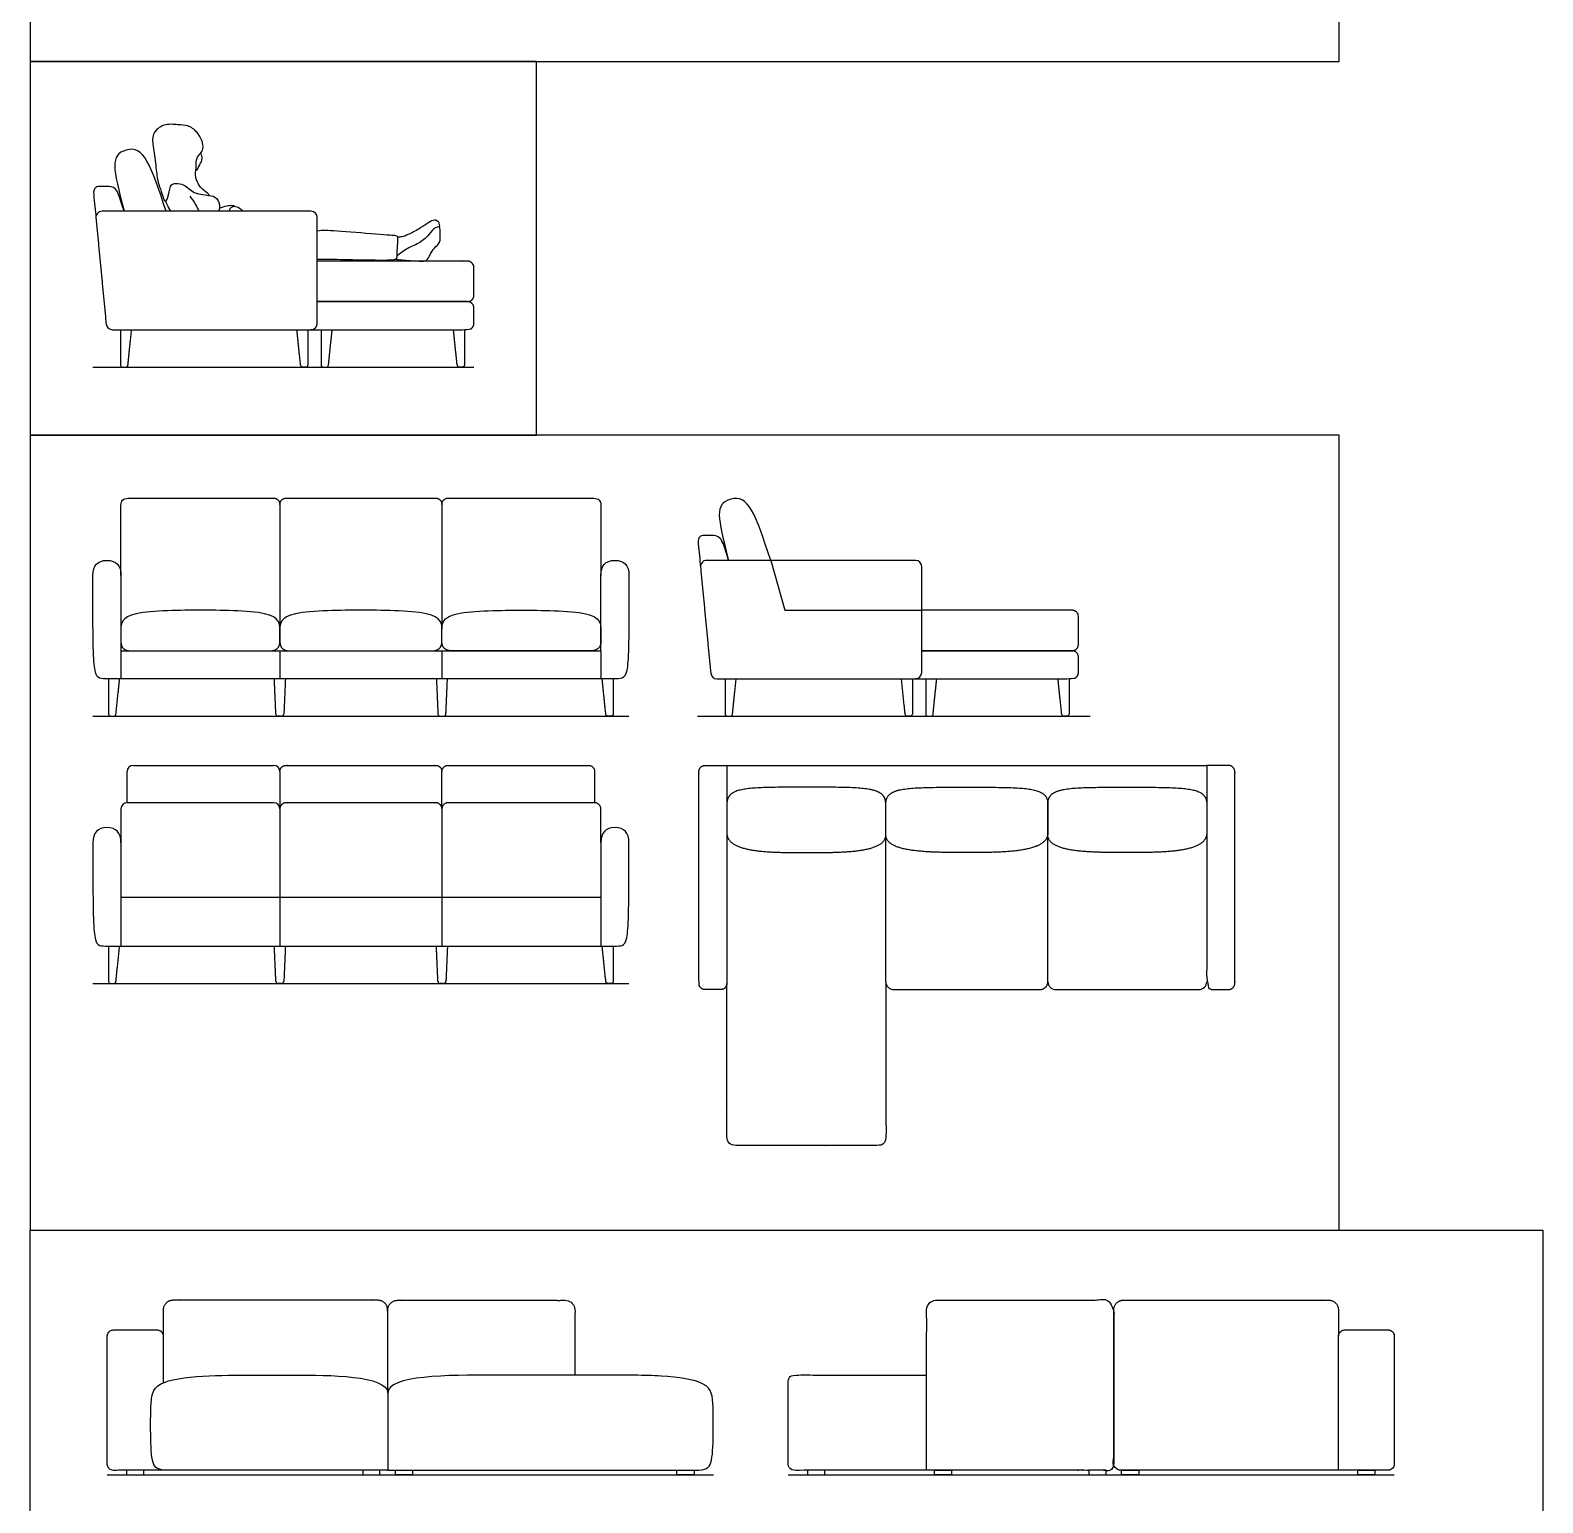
# Model space of a CAD drawing. Header units: metres. Extents: x 0 to 74.2, y -1.2 to 25.5.
# Drawn here: x 40.31 to 46.48, y 4.91 to 10.91 of the extents above; entities that cross this region are included whole.
import ezdxf

# ---------------------------------------------------------------- set-up
doc = ezdxf.new("R2010")
doc.units = ezdxf.units.M
doc.header["$MEASUREMENT"] = 0
for name, color, linetype, true_color in [('AG-DETAIL-DIAGRAM', 7, 'Continuous', 0xccff66), ('AG-DETAILS', 7, 'Continuous', 0x66ffff), ('AG-DIAGRAM', 7, 'Continuous', 0xfecc66), ('AG-FURNITURE', 7, 'Continuous', 0x66ccff), ('AG-PEOPLE', 7, 'Continuous', 0xfc6666), ('X-VPRT', 6, 'Continuous', 0xff00ff)]:
    doc.layers.add(name, color=color, linetype=linetype, true_color=true_color)

msp = doc.modelspace()

# ---------------------------------------------------------------- linework, layer by layer
at = {"layer": 'AG-DETAIL-DIAGRAM'}
msp.add_lwpolyline([(43.329, 8.7499), (43.3862, 8.5467), (43.945, 8.5467)], dxfattribs=at)
at = {"layer": 'AG-DETAILS'}
for p, q in [((40.6811, 8.3816), (40.6811, 8.2673)), ((42.6369, 8.3816), (42.6369, 8.2673)), ((40.6811, 7.5988), (40.6811, 7.1778)), ((42.6369, 7.5988), (42.6369, 7.1778)), ((40.6811, 7.3765), (42.6369, 7.3765))]:
    msp.add_line(p, q, dxfattribs=at)
for points in [[(41.3288, 8.3816), (41.3288, 8.2673)], [(41.9892, 8.3816), (41.9892, 8.2673)], [(41.3288, 7.7366), (41.3288, 7.1778)], [(41.9892, 7.7366), (41.9892, 7.1778)]]:
    msp.add_lwpolyline(points, dxfattribs=at)
at = {"layer": 'AG-DIAGRAM'}
for p, q in [((40.5668, 9.5382), (42.1193, 9.5382)), ((40.5668, 8.1149), (42.7512, 8.1149)), ((43.0306, 8.1149), (44.6315, 8.1149)), ((40.5668, 7.0254), (42.7512, 7.0254))]:
    msp.add_line(p, q, dxfattribs=at)
for points in [[(40.6254, 5.022), (43.0956, 5.022)], [(43.4004, 5.022), (45.8705, 5.022)]]:
    msp.add_lwpolyline(points, dxfattribs=at)
at = {"layer": 'AG-FURNITURE'}
for p, q in [((40.7319, 7.9144), (41.3034, 7.9144)), ((43.1505, 7.9144), (45.1065, 7.9144)), ((40.7065, 7.762), (40.7065, 7.889)), ((41.3288, 7.889), (41.3288, 7.7366)), ((41.3034, 7.762), (40.7065, 7.762)), ((43.7982, 7.0321), (43.7982, 7.6309)), ((44.4586, 7.0321), (44.4586, 7.6309)), ((43.8303, 7), (44.4265, 7)), ((44.4907, 7), (45.0742, 7))]:
    msp.add_line(p, q, dxfattribs=at)
for points in [[(41.3288, 8.9785), (41.3288, 8.4701)], [(41.9892, 8.9785), (41.9892, 8.4701)], [(41.9892, 7.7366), (41.9892, 7.889)]]:
    msp.add_lwpolyline(points, dxfattribs=at)
for points in [[(40.7044, 5.0402), (40.7044, 5.022), (40.7742, 5.022), (40.7742, 5.0402)], [(41.6668, 5.0402), (41.6668, 5.022), (41.7367, 5.022), (41.7367, 5.0402)], [(41.87, 5.0402), (41.87, 5.022), (41.8002, 5.022), (41.8002, 5.0402)], [(43.0166, 5.0402), (43.0166, 5.022), (42.9468, 5.022), (42.9468, 5.0402)], [(43.4793, 5.0402), (43.4793, 5.022), (43.5492, 5.022), (43.5492, 5.0402)], [(44.0663, 5.0402), (44.0663, 5.022), (43.9964, 5.022), (43.9964, 5.0402)], [(44.6259, 5.0402), (44.6259, 5.022), (44.6958, 5.022), (44.6958, 5.0402)], [(44.8291, 5.0402), (44.8291, 5.022), (44.7593, 5.022), (44.7593, 5.0402)], [(45.7916, 5.0402), (45.7916, 5.022), (45.7217, 5.022), (45.7217, 5.0402)]]:
    msp.add_lwpolyline(points, close=True, dxfattribs=at)
for centre, radius, start, end in [((40.6046, 10.1478), 0.0254, 90, 185.5), ((41.4558, 10.1478), 0.0254, 0, 90), ((40.6461, 9.716), 0.0254, 185.5, 270), ((41.4558, 9.716), 0.0254, 270, 0), ((40.6879, 9.5465), 0.00824, 180, 270), ((40.7013, 9.5465), 0.00824, 270, 354.05714), ((41.4215, 9.5465), 0.00824, 185.94286, 270), ((41.4349, 9.5465), 0.00824, 270, 0), ((41.5052, 9.5465), 0.00824, 180, 270), ((41.5186, 9.5465), 0.00824, 270, 354.05714), ((42.0596, 9.5465), 0.00824, 185.94286, 270), ((42.073, 9.5465), 0.00824, 270, 0), ((43.0684, 8.7245), 0.0254, 90, 185.5), ((43.9196, 8.7245), 0.0254, 0, 90), ((43.1099, 8.2927), 0.0254, 185.5, 270), ((43.9196, 8.2927), 0.0254, 270, 0), ((40.6391, 8.1232), 0.00824, 180, 270), ((40.6524, 8.1232), 0.00824, 270, 354.05714), ((41.3217, 8.1241, 0.2674), 0.00918, 182.47645, 270), ((41.3359, 8.1241, 0.2674), 0.00918, 270, 357.52355), ((41.9821, 8.1241, 0.2674), 0.00918, 182.47645, 270), ((41.9963, 8.1241, 0.2674), 0.00918, 270, 357.52355), ((43.1517, 8.1232), 0.00824, 180, 270), ((43.1651, 8.1232), 0.00824, 270, 354.05714), ((43.8853, 8.1232), 0.00824, 185.94286, 270), ((43.8987, 8.1232), 0.00824, 270, 0), ((43.969, 8.1232), 0.00824, 180, 270), ((43.9824, 8.1232), 0.00824, 270, 354.05714), ((44.5234, 8.1232), 0.00824, 185.94286, 270), ((44.5368, 8.1232), 0.00824, 270, 0), ((40.7319, 7.889), 0.0254, 90, 180), ((41.3034, 7.889), 0.0254, 360, 90), ((40.7065, 7.7366), 0.0254, 90, 180), ((41.3034, 7.7366), 0.0254, 0, 90), ((40.6391, 7.0336), 0.00824, 180, 270), ((40.6525, 7.0336), 0.00824, 270, 354.05714), ((41.3217, 7.0346), 0.00918, 182.47645, 270), ((41.3359, 7.0346), 0.00918, 270, 357.52355), ((41.9821, 7.0346), 0.00918, 182.47645, 270), ((41.9963, 7.0346), 0.00918, 270, 357.52355), ((43.8303, 7.0321), 0.0321, 180, 270), ((44.4907, 7.0321), 0.0321, 180, 270), ((45.0742, 7.0321), 0.0321, 270, 360)]:
    msp.add_arc(centre, radius, start, end, dxfattribs=at)
for points, knots in [([(40.8652, 10.1732), (40.8026, 10.3656), (40.7734, 10.4444), (40.7027, 10.423), (40.6351, 10.4023), (40.6487, 10.3535), (40.6937, 10.1732)], [-1.051115, -1.051115, -1.051115, -1.051115, 0.092872, 0.092872, 0.092872, 1.100489, 1.100489, 1.100489, 1.100489]), ([(40.6937, 10.1732), (40.6768, 10.2291), (40.6626, 10.2748), (40.62, 10.2748), (40.6054, 10.2748), (40.5668, 10.2748), (40.5701, 10.2405), (40.5732, 10.2088), (40.5762, 10.1771), (40.5793, 10.1454)], [0.0037478, 0.0037478, 0.0037478, 0.0037478, 0.1850645, 0.370129, 0.5551935, 0.740258, 0.740258, 0.740258, 0.9863857, 0.9863857, 0.9863857, 0.9863857]), ([(43.329, 8.7499), (43.2664, 8.9423), (43.2372, 9.0211), (43.1665, 8.9997), (43.0989, 8.979), (43.1125, 8.9302), (43.1575, 8.7499)], [-1.051115, -1.051115, -1.051115, -1.051115, 0.092872, 0.092872, 0.092872, 1.100489, 1.100489, 1.100489, 1.100489]), ([(43.1575, 8.7499), (43.1406, 8.8058), (43.1264, 8.8515), (43.0838, 8.8515), (43.0692, 8.8515), (43.0306, 8.8515), (43.0339, 8.8172), (43.037, 8.7855), (43.04, 8.7538), (43.0431, 8.7221)], [0.0037478, 0.0037478, 0.0037478, 0.0037478, 0.1850645, 0.370129, 0.5551935, 0.740258, 0.740258, 0.740258, 0.9863857, 0.9863857, 0.9863857, 0.9863857]), ([(41.3415, 8.2673), (42.4337, 8.2673), (42.5734, 8.2673), (42.7004, 8.2673), (42.7259, 8.2673), (42.7512, 8.2673), (42.7512, 8.4653), (42.7512, 8.6883), (42.7512, 8.7294), (42.7322, 8.7499), (42.6941, 8.7499), (42.656, 8.7499), (42.6369, 8.7294), (42.6369, 8.6883), (42.6369, 8.5861), (42.6369, 8.4839), (42.6369, 8.3816), (42.5226, 8.3816), (42.4083, 8.3816), (41.3415, 8.3816), (40.9097, 8.3816), (40.7954, 8.3816), (40.6811, 8.3816), (40.6811, 8.4839), (40.6811, 8.5861), (40.6811, 8.6883), (40.6811, 8.7294), (40.662, 8.7499), (40.6239, 8.7499), (40.5858, 8.7499), (40.5668, 8.7294), (40.5668, 8.6883), (40.5668, 8.4653), (40.5668, 8.2673), (40.5921, 8.2673), (40.6176, 8.2673), (40.7446, 8.2673), (40.8843, 8.2673), (41.3415, 8.2673)], [-3.270833, -3.270833, -3.270833, -3.270833, -1.895833, -1.895833, -1.895833, -1.142701, -0.389568, -0.389568, -0.389568, 0, 0, 0, 0.389568, 0.389568, 0.389568, 1.395833, 1.395833, 1.395833, 2.520833, 2.520833, 2.520833, 3.645833, 3.645833, 3.645833, 4.652099, 4.652099, 4.652099, 5.041667, 5.041667, 5.041667, 5.431235, 5.431235, 5.431235, 6.184367, 6.9375, 6.9375, 6.9375, 8.3125, 8.3125, 8.3125, 8.3125]), ([(40.7265, 8.3816), (40.6811, 8.3816), (40.6811, 8.4313), (40.6811, 8.4607), (40.6811, 8.5467), (40.9315, 8.5467), (41.0049, 8.5467), (41.0784, 8.5467), (41.3288, 8.5467), (41.3288, 8.4607), (41.3288, 8.4313), (41.3288, 8.3816), (41.2834, 8.3816), (41.0999, 8.3816), (40.91, 8.3816), (40.7265, 8.3816)], [-1.815711, -1.815711, -1.815711, -1.815711, -1.361783, -0.907855, -0.453928, 0, 0, 0, 0.453928, 0.907855, 1.361783, 1.815711, 1.815711, 1.815711, 3.684426, 3.684426, 3.684426, 3.684426]), ([(41.3742, 8.3816), (41.3288, 8.3816), (41.3288, 8.4313), (41.3288, 8.4607), (41.3288, 8.5467), (41.5856, 8.5467), (41.659, 8.5467), (41.7324, 8.5467), (41.9892, 8.5467), (41.9892, 8.4607), (41.9892, 8.4313), (41.9892, 8.3816), (41.9438, 8.3816), (41.7539, 8.3816), (41.5641, 8.3816), (41.3742, 8.3816)], [-1.815711, -1.815711, -1.815711, -1.815711, -1.361783, -0.907855, -0.453928, 0, 0, 0, 0.453928, 0.907855, 1.361783, 1.815711, 1.815711, 1.815711, 3.684426, 3.684426, 3.684426, 3.684426]), ([(42.5915, 8.3816), (42.6369, 8.3816), (42.6369, 8.4313), (42.6369, 8.4607), (42.6369, 8.5467), (42.3865, 8.5467), (42.3131, 8.5467), (42.2396, 8.5467), (41.9892, 8.5467), (41.9892, 8.4607), (41.9892, 8.4313), (41.9892, 8.3816), (42.0346, 8.3816), (42.2181, 8.3816), (42.408, 8.3816), (42.5915, 8.3816)], [-1.815711, -1.815711, -1.815711, -1.815711, -1.361783, -0.907855, -0.453928, 0, 0, 0, 0.453928, 0.907855, 1.361783, 1.815711, 1.815711, 1.815711, 3.684426, 3.684426, 3.684426, 3.684426]), ([(40.6811, 7.5988), (40.6811, 7.6398), (40.6621, 7.6604), (40.624, 7.6604), (40.5859, 7.6604), (40.5668, 7.6398), (40.5668, 7.5988), (40.5668, 7.3757), (40.5668, 7.1778), (40.5922, 7.1778), (40.6176, 7.1778), (40.7446, 7.1778), (40.8843, 7.1778), (41.3415, 7.1778), (42.4337, 7.1778), (42.5734, 7.1778), (42.7004, 7.1778), (42.7259, 7.1778), (42.7512, 7.1778), (42.7512, 7.3757), (42.7512, 7.5988), (42.7512, 7.6398), (42.7322, 7.6604), (42.6941, 7.6604), (42.656, 7.6604), (42.6369, 7.6398), (42.6369, 7.5988)], [-6.931235, -6.931235, -6.931235, -6.931235, -6.541667, -6.541667, -6.541667, -6.152099, -6.152099, -6.152099, -5.398966, -4.645833, -4.645833, -4.645833, -3.270833, -3.270833, -3.270833, -1.895833, -1.895833, -1.895833, -1.142701, -0.389568, -0.389568, -0.389568, 0, 0, 0, 0.389568, 0.389568, 0.389568, 0.389568]), ([(41.7684, 5.3549), (41.7684, 5.4284), (41.277, 5.4284), (41.2268, 5.4284), (41.0122, 5.4284), (40.811, 5.4024), (40.8017, 5.3122), (40.8017, 5.1395), (40.811, 5.0402), (40.8687, 5.0402), (41.2726, 5.0402), (41.7407, 5.0402), (41.7684, 5.0402), (41.7684, 5.1324), (41.7684, 5.2627), (41.7684, 5.3549)], [0, 0, 0, 0, 0.767224, 1.534448, 2.301672, 3.068896, 3.836119, 4.603343, 5.370567, 6.137791, 6.905015, 7.672239, 7.672239, 7.672239, 8.57973, 8.57973, 8.57973, 8.57973]), ([(41.7684, 5.3549), (41.7684, 5.4284), (42.2598, 5.4284), (42.6704, 5.4284), (42.885, 5.4284), (43.0863, 5.4024), (43.0956, 5.3122), (43.0956, 5.1395), (43.0863, 5.0402), (43.0285, 5.0402), (42.6247, 5.0402), (41.7962, 5.0402), (41.7684, 5.0402), (41.7684, 5.1324), (41.7684, 5.2627), (41.7684, 5.3549)], [0, 0, 0, 0, 0.767224, 1.534448, 2.301672, 3.068896, 3.836119, 4.603343, 5.370567, 6.137791, 6.905015, 7.672239, 7.672239, 7.672239, 8.57973, 8.57973, 8.57973, 8.57973])]:
    msp.add_open_spline(points, degree=3, knots=knots, dxfattribs=at)
for points in [[(41.4558, 10.1732), (41.0302, 10.1732), (40.6046, 10.1732)], [(40.5793, 10.1454), (40.6001, 9.9295), (40.6208, 9.7136)], [(41.4812, 9.716), (41.4812, 9.9319), (41.4812, 10.1478)], [(40.6461, 9.6906), (41.051, 9.6906), (41.4558, 9.6906)], [(40.6797, 9.6906), (40.6797, 9.6185), (40.6797, 9.5465)], [(40.7095, 9.5456), (40.717, 9.6181), (40.7246, 9.6906)], [(41.4133, 9.5456), (41.4057, 9.6181), (41.3982, 9.6906)], [(41.4431, 9.6906), (41.4431, 9.6185), (41.4431, 9.5465)], [(41.497, 9.6906), (41.497, 9.6185), (41.497, 9.5465)], [(41.5268, 9.5456), (41.5344, 9.6181), (41.5419, 9.6906)], [(42.0514, 9.5456), (42.0438, 9.6181), (42.0363, 9.6906)], [(42.0812, 9.6906), (42.0812, 9.6185), (42.0812, 9.5465)], [(40.6879, 9.5382), (40.6946, 9.5382), (40.7013, 9.5382)], [(41.4349, 9.5382), (41.4282, 9.5382), (41.4215, 9.5382)], [(41.5052, 9.5382), (41.5119, 9.5382), (41.5186, 9.5382)], [(42.073, 9.5382), (42.0663, 9.5382), (42.0596, 9.5382)], [(43.0431, 8.7221), (43.0639, 8.5062), (43.0846, 8.2903)], [(43.9196, 8.7499), (43.494, 8.7499), (43.0684, 8.7499)], [(43.945, 8.2927), (43.945, 8.5086), (43.945, 8.7245)], [(40.6308, 8.2673), (40.6308, 8.1952), (40.6308, 8.1232)], [(40.6606, 8.1223), (40.6682, 8.1948), (40.6757, 8.2673)], [(41.3125, 8.1237, 0.2674), (41.3094, 8.1955, 0.2674), (41.3063, 8.2673, 0.2674)], [(41.3513, 8.2673, 0.2674), (41.3482, 8.1955, 0.2674), (41.3451, 8.1237, 0.2674)], [(41.9667, 8.2673, 0.2674), (41.9698, 8.1955, 0.2674), (41.9729, 8.1237, 0.2674)], [(42.0055, 8.1237, 0.2674), (42.0086, 8.1955, 0.2674), (42.0117, 8.2673, 0.2674)], [(43.1099, 8.2673), (43.5148, 8.2673), (43.9196, 8.2673)], [(43.1435, 8.2673), (43.1435, 8.1952), (43.1435, 8.1232)], [(43.1733, 8.1223), (43.1808, 8.1948), (43.1884, 8.2673)], [(43.8771, 8.1223), (43.8695, 8.1948), (43.862, 8.2673)], [(43.9069, 8.2673), (43.9069, 8.1952), (43.9069, 8.1232)], [(43.9608, 8.2673), (43.9608, 8.1952), (43.9608, 8.1232)], [(43.9906, 8.1223), (43.9982, 8.1948), (44.0057, 8.2673)], [(44.5152, 8.1223), (44.5076, 8.1948), (44.5001, 8.2673)], [(44.545, 8.2673), (44.545, 8.1952), (44.545, 8.1232)], [(40.6391, 8.1149), (40.6458, 8.1149), (40.6524, 8.1149)], [(41.3359, 8.1149, 0.2674), (41.3288, 8.1149, 0.2674), (41.3217, 8.1149, 0.2674)], [(41.9821, 8.1149, 0.2674), (41.9892, 8.1149, 0.2674), (41.9963, 8.1149, 0.2674)], [(43.1517, 8.1149), (43.1584, 8.1149), (43.1651, 8.1149)], [(43.8987, 8.1149), (43.892, 8.1149), (43.8853, 8.1149)], [(43.969, 8.1149), (43.9757, 8.1149), (43.9824, 8.1149)], [(44.5368, 8.1149), (44.5301, 8.1149), (44.5234, 8.1149)], [(43.1505, 7.9144), (43.1505, 7.8343), (43.1505, 7.7542)], [(40.6811, 7.7366), (40.6811, 7.6677), (40.6811, 7.5988)], [(40.6309, 7.1778), (40.6309, 7.1057), (40.6309, 7.0336)], [(40.6607, 7.0328), (40.6683, 7.1053), (40.6758, 7.1778)], [(41.3125, 7.0342), (41.3094, 7.106), (41.3063, 7.1778)], [(41.3513, 7.1778), (41.3482, 7.106), (41.3451, 7.0342)], [(41.9729, 7.0342), (41.9698, 7.106), (41.9667, 7.1778)], [(42.0117, 7.1778), (42.0086, 7.106), (42.0055, 7.0342)], [(40.6391, 7.0254), (40.6458, 7.0254), (40.6525, 7.0254)], [(41.3359, 7.0254), (41.3288, 7.0254), (41.3217, 7.0254)], [(41.9963, 7.0254), (41.9892, 7.0254), (41.9821, 7.0254)]]:
    msp.add_open_spline(points, degree=2, dxfattribs=at)
for points, weights, degree, knots in [([(41.4812, 9.8049), (41.8125, 9.8049), (42.0939, 9.8049), (42.1193, 9.8049), (42.1193, 9.8303), (42.1193, 9.8621), (42.1193, 9.9446), (42.1193, 9.97), (42.0939, 9.97), (41.8125, 9.97), (41.4812, 9.97)], [1, 1, 1, 0.707106781187, 1, 1, 1, 0.707106781187, 1, 1, 1], 2, [0.28461, 0.28461, 0.28461, 2.1309, 2.1309, 2.261799, 2.261799, 2.470133, 2.470133, 2.601032, 2.601032, 4.447322, 4.447322, 4.447322]), ([(41.4558, 9.6906), (41.4257, 9.6906), (41.4257, 9.6906), (41.7891, 9.6906), (42.0939, 9.6906), (42.1193, 9.6906), (42.1193, 9.716), (42.1193, 9.7478), (42.1193, 9.7795), (42.1193, 9.8049), (42.0939, 9.8049), (41.8125, 9.8049), (41.4812, 9.8049)], [0.999999796836, 0.999999898418, 1, 1, 1, 0.707106781187, 1, 1, 1, 0.707106781187, 1, 1, 1], 2, [0.1309, 0.1309, 0.1309, 0.1309, 0.1309, 2.1309, 2.1309, 2.261799, 2.261799, 2.470133, 2.470133, 2.601032, 2.601032, 4.447322, 4.447322, 4.447322]), ([(40.6811, 8.6883), (40.6811, 8.93), (40.6811, 8.9785), (40.6811, 9.0039), (40.7065, 9.0039), (40.8716, 9.0039), (41.0176, 9.0039), (41.1637, 9.0039), (41.3034, 9.0039), (41.3288, 9.0039), (41.3288, 8.9785)], [1, 1, 1, 0.707106781187, 1, 1, 1, 1, 1, 0.707106781187, 1], 2, [-2.913532, -2.913532, -2.913532, -2.595133, -2.595133, -2.464233, -2.464233, -1.5059, -1.5059, -0.547566, -0.547566, -0.416667, -0.416667, -0.416667]), ([(41.3288, 8.9785), (41.3288, 9.0039), (41.3542, 9.0039), (41.4939, 9.0039), (41.64, 9.0039), (41.786, 9.0039), (41.9638, 9.0039), (41.9892, 9.0039), (41.9892, 8.9785)], [1, 0.707106781187, 1, 1, 1, 1, 1, 0.707106851018, 0.999999860338], 2, [-0.416667, -0.416667, -0.416667, -0.285767, -0.285767, 0.672566, 0.672566, 1.6309, 1.6309, 1.761799, 1.761799, 1.761799]), ([(41.9892, 8.9785), (41.9892, 9.0039), (42.0146, 9.0039), (42.1543, 9.0039), (42.3004, 9.0039), (42.4464, 9.0039), (42.6115, 9.0039), (42.6369, 9.0039), (42.6369, 8.9785), (42.6369, 8.93), (42.6369, 8.6883)], [1, 0.707106781187, 1, 1, 1, 1, 1, 0.707106781187, 1, 1, 1], 2, [1.761799, 1.761799, 1.761799, 1.892699, 1.892699, 2.851032, 2.851032, 3.809366, 3.809366, 3.940265, 3.940265, 4.258665, 4.258665, 4.258665]), ([(43.945, 8.3816), (44.2763, 8.3816), (44.5577, 8.3816), (44.5831, 8.3816), (44.5831, 8.407), (44.5831, 8.4388), (44.5831, 8.5213), (44.5831, 8.5467), (44.5577, 8.5467), (44.2763, 8.5467), (43.945, 8.5467)], [1, 1, 1, 0.707106781187, 1, 1, 1, 0.707106781187, 1, 1, 1], 2, [0.28461, 0.28461, 0.28461, 2.1309, 2.1309, 2.261799, 2.261799, 2.470133, 2.470133, 2.601032, 2.601032, 4.447322, 4.447322, 4.447322]), ([(43.9196, 8.2673), (43.8895, 8.2673), (43.8895, 8.2673), (44.2529, 8.2673), (44.5577, 8.2673), (44.5831, 8.2673), (44.5831, 8.2927), (44.5831, 8.3245), (44.5831, 8.3562), (44.5831, 8.3816), (44.5577, 8.3816), (44.2763, 8.3816), (43.945, 8.3816)], [0.999999796836, 0.999999898418, 1, 1, 1, 0.707106781187, 1, 1, 1, 0.707106781187, 1, 1, 1], 2, [0.1309, 0.1309, 0.1309, 0.1309, 0.1309, 2.1309, 2.1309, 2.261799, 2.261799, 2.470133, 2.470133, 2.601032, 2.601032, 4.447322, 4.447322, 4.447322]), ([(42.6872, 8.2673), (42.6872, 8.1952), (42.6872, 8.1232), (42.6872, 8.1149), (42.6789, 8.1149), (42.6722, 8.1149), (42.6655, 8.1149), (42.6581, 8.1149), (42.6573, 8.1223), (42.6498, 8.1948), (42.6422, 8.2673)], [1, 1, 1, 0.707106781187, 1, 1, 1, 0.742811050435, 1, 1, 1], 2, [0.041667, 0.041667, 0.041667, 0.51462, 0.51462, 0.557105, 0.557105, 0.601049, 0.601049, 0.640728, 0.640728, 1.119053, 1.119053, 1.119053]), ([(41.3288, 7.889), (41.3288, 7.9144), (41.3542, 7.9144), (41.659, 7.9144), (41.9638, 7.9144), (41.9892, 7.9144), (41.9892, 7.889)], [1, 0.707106781187, 1, 1, 1, 0.707106781187, 1], 2, [-2.595133, -2.595133, -2.595133, -2.464233, -2.464233, -0.547566, -0.547566, -0.416667, -0.416667, -0.416667]), ([(41.9892, 7.889), (41.9892, 7.9144), (42.0146, 7.9144), (42.148, 7.9144), (42.2941, 7.9144), (42.4401, 7.9144), (42.5862, 7.9144), (42.6116, 7.9144), (42.6116, 7.889), (42.6116, 7.8255), (42.6116, 7.762)], [1, 0.707106781187, 1, 1, 1, 1, 1, 0.707106781187, 1, 1, 1], 2, [0.5, 0.5, 0.5, 0.6309, 0.6309, 1.589233, 1.589233, 2.547566, 2.547566, 2.678466, 2.678466, 3.095133, 3.095133, 3.095133]), ([(43.1505, 7.7542), (43.1505, 7.389), (43.1505, 7.0254), (43.1505, 7), (43.1251, 7), (43.1063, 7), (43.062, 7), (43.0366, 7), (43.0366, 7.0254), (43.0366, 7.4572), (43.0366, 7.889), (43.0366, 7.9144), (43.062, 7.9144), (43.1063, 7.9144), (43.1505, 7.9144)], [1, 1, 1, 0.707106781187, 1, 1, 1, 0.707106781187, 1, 1, 1, 0.707106781187, 1, 1, 1], 2, [3.963639, 3.963639, 3.963639, 6.349919, 6.349919, 6.480818, 6.480818, 6.771371, 6.771371, 6.902271, 6.902271, 9.735604, 9.735604, 9.866504, 9.866504, 10.157057, 10.157057, 10.157057]), ([(45.1065, 7.9144), (45.1508, 7.9144), (45.195, 7.9144), (45.2204, 7.9144), (45.2204, 7.889), (45.2204, 7.4572), (45.2204, 7.0254), (45.2204, 7), (45.195, 7), (45.1507, 7), (45.1319, 7), (45.1065, 7), (45.1065, 7.0254), (45.1065, 7.389), (45.1065, 7.7542), (45.1065, 7.8343), (45.1065, 7.9144)], [1, 1, 1, 0.707106781186, 1, 1, 1, 0.707106781187, 1, 1, 1, 0.707106781187, 1, 1, 1, 1, 1], 2, [0.398134, 0.398134, 0.398134, 0.688648, 0.688648, 0.819548, 0.819548, 3.652881, 3.652881, 3.783781, 3.783781, 4.074334, 4.074334, 4.205234, 4.205234, 6.591513, 6.591513, 6.989646, 6.989646, 6.989646]), ([(43.7982, 7.6309), (43.7982, 7.5588), (43.627, 7.5588), (43.4746, 7.5588), (43.3222, 7.5588), (43.1505, 7.5588), (43.1505, 7.6381), (43.1505, 7.7025), (43.1505, 7.7195), (43.1505, 7.7542), (43.1505, 7.8252), (43.2215, 7.8252), (43.4746, 7.8252), (43.7295, 7.8252), (43.7982, 7.8252), (43.7982, 7.7542), (43.7982, 7.7195), (43.7982, 7.7025), (43.7982, 7.6309)], [1, 1, 1, 1, 1, 1, 1.03547531632, 1.03547531632, 1.03547531632, 1.03547531632, 1.03547531632, 1.03547531632, 1.03547531632, 1.03547531632, 1.03547531632, 1.03547531632, 1.03547531632, 1.03547531632, 1], 3, [-0.124057, -0.124057, -0.124057, -0.124057, 1.172353, 1.172353, 1.172353, 2.493197, 2.493197, 2.493197, 2.661546, 2.661546, 2.661546, 3.957963, 3.957963, 3.957963, 5.25438, 5.25438, 5.25438, 5.422744, 5.422744, 5.422744, 5.422744]), ([(43.7982, 7.6309), (43.7982, 7.5588), (43.9758, 7.5588), (44.1282, 7.5588), (44.2806, 7.5588), (44.4586, 7.5588), (44.4586, 7.6381), (44.4586, 7.7025), (44.4586, 7.7195), (44.4586, 7.7542), (44.4586, 7.8252), (44.3877, 7.8252), (44.1282, 7.8252), (43.867, 7.8252), (43.7982, 7.8252), (43.7982, 7.7542), (43.7982, 7.7195), (43.7982, 7.7025), (43.7982, 7.6309)], [1, 1, 1, 1, 1, 1, 1.03547531632, 1.03547531632, 1.03547531632, 1.03547531632, 1.03547531632, 1.03547531632, 1.03547531632, 1.03547531632, 1.03547531632, 1.03547531632, 1.03547531632, 1.03547531632, 1], 3, [-0.124057, -0.124057, -0.124057, -0.124057, 1.172353, 1.172353, 1.172353, 2.493197, 2.493197, 2.493197, 2.661546, 2.661546, 2.661546, 3.957963, 3.957963, 3.957963, 5.25438, 5.25438, 5.25438, 5.422744, 5.422744, 5.422744, 5.422744]), ([(44.4586, 7.6309), (44.4586, 7.5588), (44.6298, 7.5588), (44.7822, 7.5588), (44.9346, 7.5588), (45.1063, 7.5588), (45.1063, 7.6381), (45.1063, 7.7025), (45.1063, 7.7195), (45.1063, 7.7542), (45.1063, 7.8252), (45.0354, 7.8252), (44.7822, 7.8252), (44.5274, 7.8252), (44.4586, 7.8252), (44.4586, 7.7542), (44.4586, 7.7195), (44.4586, 7.7025), (44.4586, 7.6309)], [1, 1, 1, 1, 1, 1, 1.03547531632, 1.03547531632, 1.03547531632, 1.03547531632, 1.03547531632, 1.03547531632, 1.03547531632, 1.03547531632, 1.03547531632, 1.03547531632, 1.03547531632, 1.03547531632, 1], 3, [-0.124057, -0.124057, -0.124057, -0.124057, 1.172353, 1.172353, 1.172353, 2.493197, 2.493197, 2.493197, 2.661546, 2.661546, 2.661546, 3.957963, 3.957963, 3.957963, 5.25438, 5.25438, 5.25438, 5.422744, 5.422744, 5.422744, 5.422744]), ([(41.9892, 7.7366), (41.9892, 7.762), (41.9638, 7.762), (41.659, 7.762), (41.3542, 7.762), (41.3288, 7.762), (41.3288, 7.7366)], [0.999999860338, 0.707106851018, 1, 1, 1, 0.707106851018, 0.999999860338], 2, [-2.958333, -2.958333, -2.958333, -2.827434, -2.827434, -0.910767, -0.910767, -0.779867, -0.779867, -0.779867]), ([(42.637, 7.5988), (42.637, 7.6677), (42.637, 7.7366), (42.637, 7.762), (42.6116, 7.762), (42.4528, 7.762), (42.2941, 7.762), (42.1353, 7.762), (42.0146, 7.762), (41.9892, 7.762), (41.9892, 7.7366)], [1, 1, 1, 0.707106781187, 1, 1, 1, 1, 1, 0.707106781187, 1], 2, [-5.755534, -5.755534, -5.755534, -5.303466, -5.303466, -5.172566, -5.172566, -4.1309, -4.1309, -3.089233, -3.089233, -2.958333, -2.958333, -2.958333]), ([(42.6872, 7.1778), (42.6872, 7.1057), (42.6872, 7.0336), (42.6872, 7.0254), (42.6789, 7.0254), (42.6722, 7.0254), (42.6655, 7.0254), (42.6581, 7.0254), (42.6573, 7.0328), (42.6498, 7.1053), (42.6422, 7.1778)], [1, 1, 1, 0.707106781187, 1, 1, 1, 0.742811050435, 1, 1, 1], 2, [0.041667, 0.041667, 0.041667, 0.51462, 0.51462, 0.557105, 0.557105, 0.601049, 0.601049, 0.640728, 0.640728, 1.119053, 1.119053, 1.119053]), ([(43.7982, 7.0321), (43.7982, 6.7634), (43.7982, 6.3971), (43.7982, 6.365), (43.7661, 6.365), (43.4809, 6.365), (43.1827, 6.365), (43.1505, 6.365), (43.1505, 6.3971), (43.1505, 6.7112), (43.1505, 7.0254)], [1, 1, 1, 0.707106781187, 1, 1, 1, 0.707106794338, 0.999999973697, 0.999999973697, 0.999999973697], 2, [3.090098, 3.090098, 3.090098, 3.860226, 3.860226, 4.025728, 4.025728, 5.898337, 5.898337, 6.06384, 6.06384, 8.125144, 8.125144, 8.125144]), ([(41.7684, 5.3549), (41.7684, 5.5091), (41.7684, 5.6935), (41.7684, 5.7332), (41.7287, 5.7332), (41.3108, 5.7332), (40.8929, 5.7332), (40.8532, 5.7332), (40.8532, 5.6935), (40.8532, 5.6526), (40.8532, 5.5863)], [1, 1, 1, 0.707106781186, 1, 1, 1, 0.707106781186, 1, 1, 1], 2, [4.015915, 4.015915, 4.015915, 5.003437, 5.003437, 5.207987, 5.207987, 7.950397, 7.950397, 8.154947, 8.154947, 8.423416, 8.423416, 8.423416]), ([(41.7684, 5.3549), (41.7684, 5.5091), (41.7684, 5.6935), (41.7684, 5.7332), (41.8081, 5.7332), (42.2261, 5.7332), (42.4916, 5.7332), (42.5313, 5.7332), (42.5313, 5.6935), (42.5313, 5.6587), (42.5313, 5.4284)], [1, 1, 1, 0.707106781186, 1, 1, 1, 0.707106781186, 1, 1, 1], 2, [4.015915, 4.015915, 4.015915, 5.003437, 5.003437, 5.207987, 5.207987, 7.950397, 7.950397, 8.154947, 8.154947, 8.383325, 8.383325, 8.383325]), ([(43.9647, 5.0402), (44.2635, 5.0402), (44.7148, 5.0402), (44.7275, 5.0402), (44.7275, 5.0529), (44.7275, 5.3541), (44.7275, 5.6944), (44.7275, 5.7341), (44.6878, 5.7341), (44.2699, 5.7341), (44.0044, 5.7341), (43.9647, 5.7341), (43.9647, 5.6944), (43.9647, 5.6535), (43.9647, 5.4284), (43.9647, 5.2343), (43.9647, 5.0402)], [1, 1, 1, 0.707106781187, 1, 1, 1, 0.707106781186, 1, 1, 1, 0.707106781186, 1, 1, 1, 1, 1], 2, [0, 0, 0, 2.961184, 2.961184, 3.026634, 3.026634, 5.003437, 5.003437, 5.207987, 5.207987, 7.950397, 7.950397, 8.154947, 8.154947, 8.423416, 8.423416, 9.697106, 9.697106, 9.697106]), ([(45.6428, 5.0402), (45.1915, 5.0402), (44.7402, 5.0402), (44.7275, 5.0402), (44.7275, 5.0529), (44.7275, 5.3541), (44.7275, 5.6944), (44.7275, 5.7341), (44.7672, 5.7341), (45.1852, 5.7341), (45.6031, 5.7341), (45.6428, 5.7341), (45.6428, 5.6944), (45.6428, 5.6535), (45.6428, 5.5871)], [1, 1, 1, 0.707106781187, 1, 1, 1, 0.707106781186, 1, 1, 1, 0.707106781186, 1, 1, 1], 2, [0, 0, 0, 2.961184, 2.961184, 3.026634, 3.026634, 5.003437, 5.003437, 5.207987, 5.207987, 7.950397, 7.950397, 8.154947, 8.154947, 8.423416, 8.423416, 8.423416]), ([(40.9264, 5.0402), (40.752, 5.0402), (40.6508, 5.0402), (40.6254, 5.0402), (40.6254, 5.0656), (40.6254, 5.3069), (40.6254, 5.5871), (40.6254, 5.6125), (40.6508, 5.6125), (40.7393, 5.6125), (40.8278, 5.6125), (40.8532, 5.6125), (40.8532, 5.5871), (40.8532, 5.4724), (40.8532, 5.3966)], [1, 1, 1, 0.707106781187, 1, 1, 1, 0.707106781187, 1, 1, 1, 0.707106781186, 1, 1, 1], 2, [4.09162, 4.09162, 4.09162, 4.423528, 4.423528, 4.554427, 4.554427, 6.062364, 6.062364, 6.193264, 6.193264, 6.483505, 6.483505, 6.614404, 6.614404, 7.111563, 7.111563, 7.111563]), ([(45.6428, 5.0402), (45.744, 5.0402), (45.8451, 5.0402), (45.8705, 5.0402), (45.8705, 5.0656), (45.8705, 5.3069), (45.8705, 5.5871), (45.8705, 5.6125), (45.8451, 5.6125), (45.7567, 5.6125), (45.6682, 5.6125), (45.6428, 5.6125), (45.6428, 5.5871), (45.6428, 5.3445), (45.6428, 5.0402)], [1, 1, 1, 0.707106781187, 1, 1, 1, 0.707106781187, 1, 1, 1, 0.707106781186, 1, 1, 1], 2, [0, 0, 0, 0.331908, 0.331908, 0.462807, 0.462807, 1.970744, 1.970744, 2.101644, 2.101644, 2.391885, 2.391885, 2.522785, 2.522785, 4.09162, 4.09162, 4.09162]), ([(43.9647, 5.0402), (43.5196, 5.0402), (43.4258, 5.0402), (43.4004, 5.0402), (43.4004, 5.0656), (43.4004, 5.3069), (43.4004, 5.403), (43.4004, 5.4284), (43.4258, 5.4284), (43.5101, 5.4284), (43.9647, 5.4284)], [1, 1, 1, 0.707106781187, 1, 1, 1, 0.707106781187, 1, 1, 1], 2, [4.115604, 4.115604, 4.115604, 4.423528, 4.423528, 4.554427, 4.554427, 6.062364, 6.062364, 6.193264, 6.193264, 6.469776, 6.469776, 6.469776])]:
    msp.add_rational_spline(points, weights, degree=degree, knots=knots, dxfattribs=at)
msp.add_rational_spline([(44.4265, 7), (44.4586, 7), (44.4586, 7.0321)], [1, 0.707106851018, 0.999999860338], degree=2, dxfattribs=at)
at = {"layer": 'AG-PEOPLE'}
for points, knots in [([(40.9053, 10.2867), (40.8979, 10.2865), (40.8819, 10.2846), (40.8781, 10.2431), (40.8611, 10.1976), (40.8448, 10.2592), (40.831, 10.2905), (40.8235, 10.3537), (40.815, 10.4276), (40.8038, 10.4896), (40.855, 10.5325), (40.9126, 10.5255), (40.9546, 10.5247), (40.9952, 10.4986), (41.0302, 10.426), (40.9841, 10.3928), (40.9909, 10.3576), (40.9807, 10.3218), (40.9955, 10.2814), (41.0168, 10.2595), (41.0536, 10.2321), (41.0107, 10.2446), (40.9788, 10.2442), (40.94, 10.2854), (40.9149, 10.2869), (40.9053, 10.2867)], [0, 0, 0, 0, 0.249702, 0.620396, 0.928965, 1.299572, 1.647446, 2.093491, 2.611186, 3.045744, 3.475096, 3.905462, 4.27006, 4.662993, 5.14014, 5.526634, 5.849863, 6.196628, 6.558332, 6.900872, 7.200616, 7.493076, 7.836523, 8.251052, 8.578508, 8.578508, 8.578508, 8.578508]), ([(41.006, 10.4105), (41.0093, 10.4036), (41.0142, 10.3876), (41.0012, 10.362), (40.9916, 10.3445), (40.9856, 10.3363)], [0, 0, 0, 0, 0.2736874, 0.5735466, 0.8904347, 0.8904347, 0.8904347, 0.8904347]), ([(40.9616, 10.2352), (40.9701, 10.2242), (40.9821, 10.207), (40.9944, 10.1829), (40.9989, 10.1732)], [0, 0, 0, 0, 0.3697184, 0.6059831, 0.6059831, 0.6059831, 0.6059831]), ([(41.0406, 10.238), (41.0512, 10.2369), (41.0742, 10.2303), (41.0861, 10.1964), (41.0813, 10.1782), (41.0793, 10.1732)], [0, 0, 0, 0, 0.3230986, 0.6819396, 0.8257072, 0.8257072, 0.8257072, 0.8257072]), ([(40.8633, 10.2148), (40.8651, 10.2099), (40.8674, 10.2026), (40.8772, 10.1833), (40.883, 10.1732)], [0, 0, 0, 0, 0.2267411, 0.4744585, 0.4744585, 0.4744585, 0.4744585]), ([(41.0827, 10.1856), (41.0923, 10.1906), (41.1131, 10.197), (41.1309, 10.1984), (41.1493, 10.1952), (41.1242, 10.1873), (41.1235, 10.1778), (41.1227, 10.1732)], [0, 0, 0, 0, 0.325669, 0.582658, 0.759848, 0.996373, 1.209023, 1.209023, 1.209023, 1.209023]), ([(41.142, 10.1941), (41.1497, 10.1935), (41.1652, 10.1883), (41.1734, 10.1784), (41.1767, 10.1732)], [0, 0, 0, 0, 0.2766011, 0.5223527, 0.5223527, 0.5223527, 0.5223527]), ([(41.7991, 9.978), (41.8088, 9.9769), (41.8275, 9.9745), (41.8955, 9.9703), (41.929, 9.9693), (41.9405, 9.9969), (41.9575, 10.0245), (41.9852, 10.0451), (41.9807, 10.0814), (41.9844, 10.1152), (41.9526, 10.1038), (41.9332, 10.0694), (41.8882, 10.0383), (41.8602, 10.0298), (41.8236, 10.0057), (41.8073, 9.9919)], [0, 0, 0, 0, 0.372959, 0.942395, 1.322674, 1.670855, 2.068561, 2.45384, 2.868666, 3.215343, 3.53499, 3.98067, 4.477347, 4.858963, 5.410296, 5.410296, 5.410296, 5.410296]), ([(41.8085, 10.0697), (41.8144, 10.0695), (41.8272, 10.0696), (41.8579, 10.0816), (41.9028, 10.1057), (41.9345, 10.1282), (41.9585, 10.1423), (41.978, 10.1317), (41.9796, 10.1159), (41.9783, 10.1089)], [0, 0, 0, 0, 0.290658, 0.68158, 1.178758, 1.616632, 1.961564, 2.252021, 2.569888, 2.569888, 2.569888, 2.569888]), ([(41.4812, 9.9785), (41.4989, 9.9787), (41.5428, 9.9782), (41.6545, 9.9754), (41.7634, 9.9741), (41.8025, 9.9759), (41.8082, 9.9883), (41.806, 10.0058), (41.8091, 10.0407), (41.8111, 10.0669), (41.8059, 10.0736), (41.7945, 10.0743), (41.7724, 10.076), (41.5429, 10.0941), (41.5083, 10.0952), (41.4958, 10.0946), (41.4812, 10.0922)], [2.238502, 2.238502, 2.238502, 2.238502, 2.648419, 3.389398, 4.04188, 4.445819, 4.665808, 4.953613, 5.378374, 5.730867, 5.906981, 6.136606, 6.459157, 8.831485, 9.236915, 9.549184, 9.549184, 9.549184, 9.549184])]:
    msp.add_open_spline(points, degree=3, knots=knots, dxfattribs=at)
at = {"layer": 'X-VPRT'}
for points in [[(40.3115, 10.7845), (45.6455, 10.7845), (45.6455, 13.1912), (40.3115, 13.1912)], [(40.3115, 10.7845), (40.3115, 9.2605), (42.3746, 9.2605), (42.3746, 10.7845)], [(40.3115, 9.2605), (40.3115, 6.0199), (45.6455, 6.0199), (45.6455, 9.2605)], [(40.3115, 6.0199), (46.4755, 6.0199), (46.4755, 3.1106), (40.3115, 3.1106)]]:
    msp.add_lwpolyline(points, close=True, dxfattribs=at)

doc.saveas('drawing.dxf')
